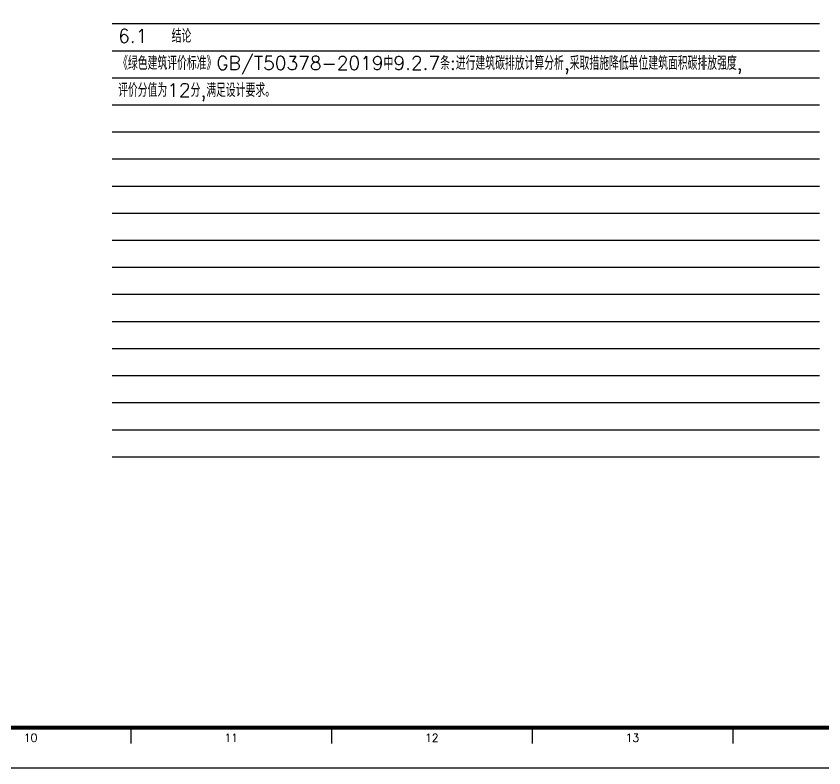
# Model space of a CAD drawing. Header units: inches. Extents: x 0 to 508000, y 0 to 738838.
# Drawn here: x 49641 to 69770, y 6738 to 25482 of the extents above; entities that cross this region are included whole.
import ezdxf
from ezdxf.enums import TextEntityAlignment as Align
from ezdxf.lldxf.tags import DXFTag

# ---------------------------------------------------------------- set-up
doc = ezdxf.new("R2010")
doc.units = ezdxf.units.IN
doc.header["$LTSCALE"] = 1000
doc.header["$MEASUREMENT"] = 0
for name, color, linetype, true_color in [('PUB_TEXT', 7, 'Continuous', 0xffffff), ('TK', 7, 'Continuous', 0xffffff), ('ZG-图框层', 4, 'Continuous', 0x00ffff), ('打底线', 7, 'Continuous', 0xffffff)]:
    doc.layers.add(name, color=color, linetype=linetype, true_color=true_color)
doc.styles.add('ISOCP', font='txt.shx', dxfattribs={"height": 0.2, "bigfont": 'gbcbig.shx'})
doc.styles.add('TXTSTY_ANONYMOUS', font='txt.shx', dxfattribs={"height": 0.2, "bigfont": 'gbcbig.shx'})
tags = doc.linetypes.add('DOT', pattern=[0.25, 0, -0.25]).pattern_tags.tags
tags[6:7] = [DXFTag(74, 4), DXFTag(75, 0), DXFTag(340, '0'), DXFTag(46, 0.0), DXFTag(50, 0.0), DXFTag(44, 0.0), DXFTag(45, 0.0)]
tags[4:5] = [DXFTag(74, 4), DXFTag(75, 0), DXFTag(340, '0'), DXFTag(46, 0.0), DXFTag(50, 0.0), DXFTag(44, 0.0), DXFTag(45, 0.0)]

msp = doc.modelspace()

# ---------------------------------------------------------------- linework, layer by layer
at = {"layer": 'TK', "lineweight": -3}
for p, q in [((52500, 7738), (52500, 7347)), ((57500, 7738), (57500, 7347)), ((62500, 7738), (62500, 7347)), ((67500, 7738), (67500, 7347))]:
    msp.add_line(p, q, dxfattribs=at)
at = {"layer": 'ZG-图框层', "lineweight": -3}
msp.add_lwpolyline([(0, 6738), (89100, 6738), (89100, 48738), (0, 48738)], close=True, dxfattribs=at)
at = {"layer": 'ZG-图框层', "lineweight": -3, "const_width": 100}
msp.add_lwpolyline([(2500, 7738), (88100, 7738), (88100, 47738), (2500, 47738)], close=True, dxfattribs=at)
at = {"layer": '打底线', "color": 0, "linetype": 'DOT', "lineweight": -3}
for p, q in [((52033, 25296), (69660, 25296)), ((52033, 24621), (69660, 24621)), ((52033, 23946), (69660, 23946)), ((52033, 23271), (69660, 23271)), ((52033, 22596), (69660, 22596)), ((52033, 21921), (69660, 21921)), ((52033, 21246), (69660, 21246)), ((52033, 20571), (69660, 20571)), ((52033, 19896), (69660, 19896)), ((52033, 19221), (69660, 19221)), ((52033, 18546), (69660, 18546)), ((52033, 17871), (69660, 17871)), ((52033, 17196), (69660, 17196)), ((52033, 16521), (69660, 16521)), ((52033, 15846), (69660, 15846)), ((52033, 15171), (69660, 15171)), ((52033, 14496), (69660, 14496))]:
    msp.add_line(p, q, dxfattribs=at)

# ---------------------------------------------------------------- texts
at = {"layer": 'PUB_TEXT', "color": 2, "linetype": 'ByBlock', "true_color": 0xffff00, "style": 'TXTSTY_ANONYMOUS'}
for s, p in [('6.1  结论', (52182, 24817)), ('《绿色建筑评价标准》GB/T50378-2019中9.2.7条:进行建筑碳排放计算分析,采取措施降低单位建筑面积碳排放强度,', (52182, 24142)), ('评价分值为12分,满足设计要求。', (52182, 23467))]:
    msp.add_text(s, height=340, dxfattribs=at).set_placement(p)
at = {"layer": 'TK', "style": 'ISOCP'}
for s, p in [('10', (50000, 7488)), ('11', (55000, 7488)), ('12', (60000, 7488)), ('13', (65000, 7488))]:
    msp.add_text(s, height=200, dxfattribs=at).set_placement(p, align=Align.MIDDLE_CENTER)

doc.saveas('drawing.dxf')
